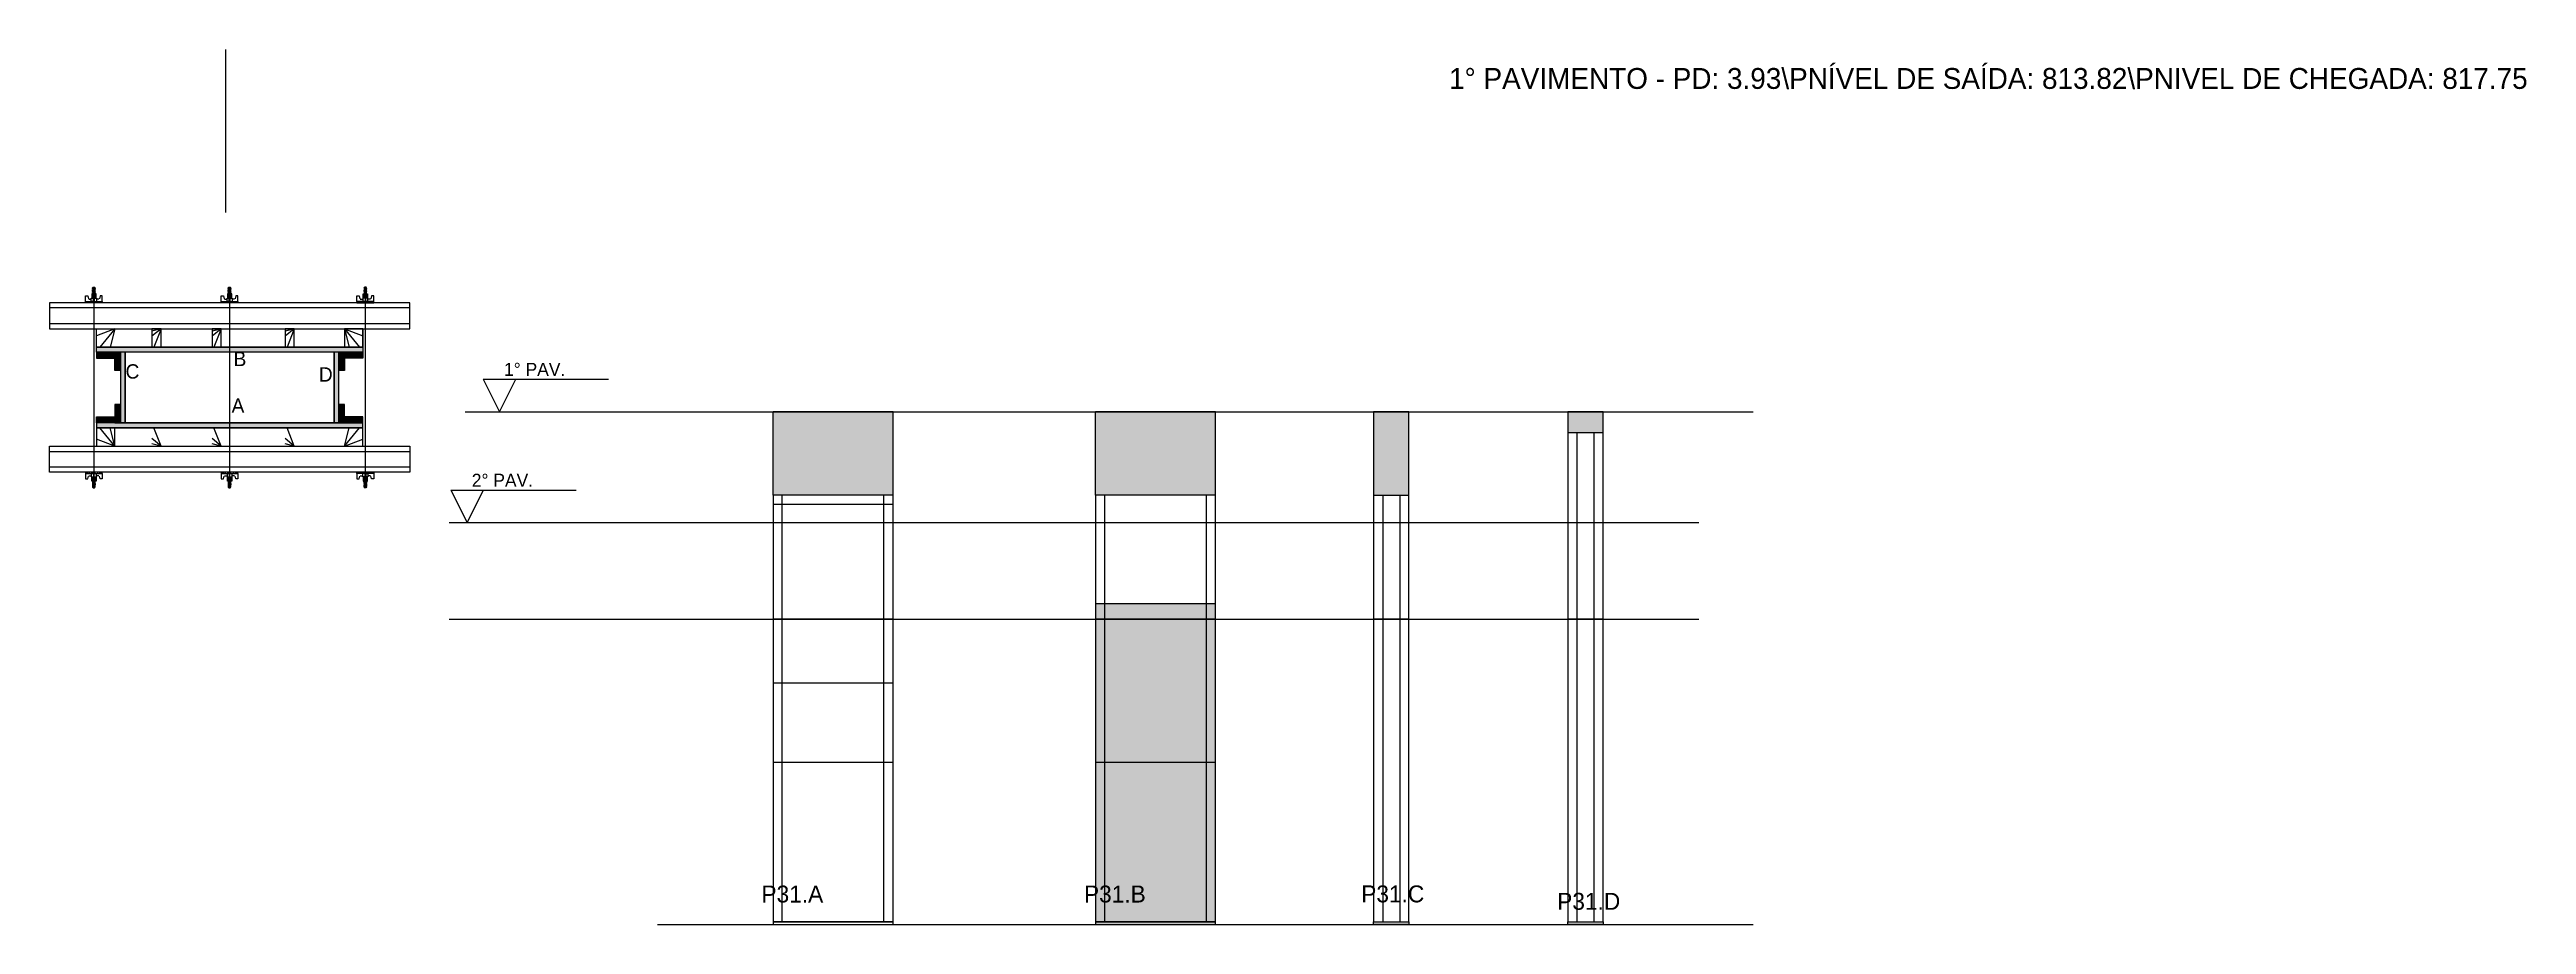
# Model space of a CAD drawing. Header units: metres. Extents: x 4678 to 6577, y 5214 to 5885.
import ezdxf

# ---------------------------------------------------------------- set-up
doc = ezdxf.new("R2010")
doc.units = ezdxf.units.M
for name, color, linetype in [('CHAPA', 7, 'Continuous'), ('COTA', 7, 'Continuous'), ('Hachura', 7, 'Continuous'), ('Madeira', 7, 'Continuous'), ('NIVEL 1° PAV.', 7, 'Continuous'), ('NIVEL 2° PAV.', 7, 'Continuous'), ('NOMENCLATURA', 7, 'Continuous'), ('Nível', 7, 'Continuous'), ('Painéis', 7, 'Continuous'), ('Perfil Metálico', 7, 'Continuous'), ('SARR_2.2x7', 7, 'Continuous'), ('SARRAFO', 7, 'Continuous'), ('Texto Seção', 7, 'Continuous'), ('TEXTO_GERAL', 7, 'Continuous')]:
    doc.layers.add(name, color=color, linetype=linetype)

msp = doc.modelspace()

# ---------------------------------------------------------------- hatches: boundary and pattern name
at = {"layer": 'COTA'}
h = msp.add_hatch(color=7, dxfattribs=at)
h.dxf.hatch_style = 1
h.paths.add_polyline_path([(5232.7, 5543.4), (5324.7, 5543.4), (5324.7, 5543.4), (5324.7, 5607.4), (5324.7, 5607.4), (5232.7, 5607.4), (5232.7, 5607.4), (5232.7, 5543.4)])
h = msp.add_hatch(color=7, dxfattribs=at)
h.dxf.hatch_style = 1
h.paths.add_polyline_path([(5479.9, 5543.4), (5571.9, 5543.4), (5571.9, 5543.4), (5571.9, 5607.4), (5571.9, 5607.4), (5479.9, 5607.4), (5479.9, 5607.4), (5479.9, 5543.4), (5479.9, 5543.4)])
h = msp.add_hatch(color=7, dxfattribs=at)
h.dxf.hatch_style = 1
h.paths.add_polyline_path([(5693, 5543.4), (5720, 5543.4), (5720, 5543.4), (5720, 5607.4), (5720, 5607.4), (5693, 5607.4), (5693, 5607.4), (5693, 5543.4)])
h = msp.add_hatch(color=7, dxfattribs=at)
h.dxf.hatch_style = 1
h.paths.add_polyline_path([(5841.8, 5591.4), (5868.8, 5591.4), (5868.8, 5591.4), (5868.8, 5607.4), (5868.8, 5607.4), (5841.8, 5607.4), (5841.8, 5607.4), (5841.8, 5591.4)])
at = {"layer": 'Hachura'}
h = msp.add_hatch(color=7, dxfattribs=at)
h.dxf.hatch_style = 1
h.paths.add_polyline_path([(4714.2, 5653), (4714.2, 5657), (4714.2, 5657), (4918.2, 5657), (4918.2, 5657), (4918.2, 5653), (4918.2, 5653), (4714.2, 5653)])
h = msp.add_hatch(color=7, dxfattribs=at)
h.dxf.hatch_style = 1
h.paths.add_polyline_path([(4714.2, 5653), (4714.2, 5657), (4714.2, 5657), (4918.2, 5657), (4918.2, 5657), (4918.2, 5653), (4918.2, 5653), (4714.2, 5653)])
h = msp.add_hatch(color=7, dxfattribs=at)
h.dxf.hatch_style = 1
h.paths.add_polyline_path([(4728.2, 5653), (4728.2, 5648.6), (4728.2, 5648.6), (4714.2, 5648.6), (4714.2, 5648.6), (4714.2, 5653), (4714.2, 5653), (4728.2, 5653)])
h = msp.add_hatch(color=7, dxfattribs=at)
h.dxf.hatch_style = 1
h.paths.add_polyline_path([(4732.6, 5653), (4728.2, 5653), (4728.2, 5653), (4728.2, 5639), (4728.2, 5639), (4732.6, 5639), (4732.6, 5639), (4732.6, 5653)])
h = msp.add_hatch(color=7, dxfattribs=at)
h.dxf.hatch_style = 1
h.paths.add_polyline_path([(4736.2, 5653), (4732.6, 5653), (4732.6, 5653), (4732.6, 5599), (4732.6, 5599), (4736.2, 5599), (4736.2, 5599), (4736.2, 5653)])
h = msp.add_hatch(color=7, dxfattribs=at)
h.dxf.hatch_style = 1
h.paths.add_polyline_path([(4736.2, 5653), (4732.6, 5653), (4732.6, 5653), (4732.6, 5599), (4732.6, 5599), (4736.2, 5599), (4736.2, 5599), (4736.2, 5653)])
h = msp.add_hatch(color=7, dxfattribs=at)
h.dxf.hatch_style = 1
h.paths.add_polyline_path([(4899.8, 5653), (4896.2, 5653), (4896.2, 5653), (4896.2, 5599), (4896.2, 5599), (4899.8, 5599), (4899.8, 5599), (4899.8, 5653)])
h = msp.add_hatch(color=7, dxfattribs=at)
h.dxf.hatch_style = 1
h.paths.add_polyline_path([(4899.8, 5653), (4896.2, 5653), (4896.2, 5653), (4896.2, 5599), (4896.2, 5599), (4899.8, 5599), (4899.8, 5599), (4899.8, 5653)])
h = msp.add_hatch(color=7, dxfattribs=at)
h.dxf.hatch_style = 1
h.paths.add_polyline_path([(4904.2, 5653), (4899.8, 5653), (4899.8, 5653), (4899.8, 5639), (4899.8, 5639), (4904.2, 5639), (4904.2, 5639), (4904.2, 5653)])
h = msp.add_hatch(color=7, dxfattribs=at)
h.dxf.hatch_style = 1
h.paths.add_polyline_path([(4904.2, 5653), (4904.2, 5648.6), (4904.2, 5648.6), (4918.2, 5648.6), (4918.2, 5648.6), (4918.2, 5653), (4918.2, 5653), (4904.2, 5653)])
h = msp.add_hatch(color=7, dxfattribs=at)
h.dxf.hatch_style = 1
h.paths.add_polyline_path([(4728.2, 5599), (4728.2, 5603.4), (4728.2, 5603.4), (4714.2, 5603.4), (4714.2, 5603.4), (4714.2, 5599), (4714.2, 5599), (4728.2, 5599)])
h = msp.add_hatch(color=7, dxfattribs=at)
h.dxf.hatch_style = 1
h.paths.add_polyline_path([(4732.6, 5599), (4728.2, 5599), (4728.2, 5599), (4728.2, 5613), (4728.2, 5613), (4732.6, 5613), (4732.6, 5613), (4732.6, 5599)])
h = msp.add_hatch(color=7, dxfattribs=at)
h.dxf.hatch_style = 1
h.paths.add_polyline_path([(4904.2, 5599), (4899.8, 5599), (4899.8, 5599), (4899.8, 5613), (4899.8, 5613), (4904.2, 5613), (4904.2, 5613), (4904.2, 5599)])
h = msp.add_hatch(color=7, dxfattribs=at)
h.dxf.hatch_style = 1
h.paths.add_polyline_path([(4904.2, 5599), (4904.2, 5603.4), (4904.2, 5603.4), (4918.2, 5603.4), (4918.2, 5603.4), (4918.2, 5599), (4918.2, 5599), (4904.2, 5599)])
h = msp.add_hatch(color=7, dxfattribs=at)
h.dxf.hatch_style = 1
h.paths.add_polyline_path([(4714.2, 5599), (4714.2, 5595), (4714.2, 5595), (4918.2, 5595), (4918.2, 5595), (4918.2, 5599), (4918.2, 5599), (4714.2, 5599)])
h = msp.add_hatch(color=7, dxfattribs=at)
h.dxf.hatch_style = 1
h.paths.add_polyline_path([(4714.2, 5599), (4714.2, 5595), (4714.2, 5595), (4918.2, 5595), (4918.2, 5595), (4918.2, 5599), (4918.2, 5599), (4714.2, 5599)])
h = msp.add_hatch(color=7, dxfattribs=at)
h.dxf.hatch_style = 1
h.paths.add_polyline_path([(5571.9, 5214.4), (5571.9, 5460.4), (5571.9, 5460.4), (5479.9, 5460.4), (5479.9, 5460.4), (5479.9, 5214.4), (5479.9, 5214.4), (5571.9, 5214.4), (5571.9, 5214.4)])

# ---------------------------------------------------------------- linework, layer by layer
at = {"layer": 'CHAPA', "color": 7, "lineweight": 25}
for points in [[(4714.2, 5653), (4714.2, 5657), (4918.2, 5657), (4918.2, 5653)], [(4714.2, 5653), (4714.2, 5657), (4918.2, 5657), (4918.2, 5653)], [(4736.2, 5653), (4732.6, 5653), (4732.6, 5599), (4736.2, 5599)], [(4736.2, 5653), (4732.6, 5653), (4732.6, 5599), (4736.2, 5599)], [(4899.8, 5653), (4896.2, 5653), (4896.2, 5599), (4899.8, 5599)], [(4899.8, 5653), (4896.2, 5653), (4896.2, 5599), (4899.8, 5599)], [(4714.2, 5599), (4714.2, 5595), (4918.2, 5595), (4918.2, 5599)], [(4714.2, 5599), (4714.2, 5595), (4918.2, 5595), (4918.2, 5599)]]:
    msp.add_lwpolyline(points, close=True, dxfattribs=at)
at = {"layer": 'COTA', "color": 7, "lineweight": 25}
for p, q in [((5324.7, 5607.4), (5232.7, 5607.4)), ((5232.7, 5543.4), (5232.7, 5607.4)), ((5324.7, 5543.4), (5324.7, 5607.4)), ((5571.9, 5607.4), (5479.9, 5607.4)), ((5479.9, 5543.4), (5479.9, 5607.4)), ((5571.9, 5543.4), (5571.9, 5607.4))]:
    msp.add_line(p, q, dxfattribs=at)
for points in [[(5720, 5543.4), (5720, 5607.4), (5693, 5607.4), (5693, 5543.4)], [(5868.8, 5591.4), (5868.8, 5607.4), (5841.8, 5607.4), (5841.8, 5591.4)]]:
    msp.add_lwpolyline(points, dxfattribs=at)
at = {"layer": 'Defpoints', "color": 7, "lineweight": 25}
msp.add_line((4813.2, 5760.1), (4813.2, 5885.1), dxfattribs=at)
at = {"layer": 'Hachura', "color": 7, "lineweight": 25}
for p, q in [((4705.7, 5691), (4705.7, 5696.2)), ((4705.7, 5696.2), (4707.4, 5696.2)), ((4707.4, 5696.2), (4708, 5694)), ((4713.8, 5697.7), (4710.5, 5697.7)), ((4713.8, 5697.7), (4710.5, 5697.7)), ((4710.5, 5697.7), (4710.5, 5694.5)), ((4713.2, 5700.8), (4711, 5701.8)), ((4713.2, 5699.6), (4711, 5700.7)), ((4713.2, 5698.5), (4711, 5699.5)), ((4712.3, 5697.7), (4711, 5698.4)), ((4711.1, 5702.5), (4711.5, 5702.8)), ((4711.1, 5702.2), (4711.1, 5702.5)), ((4711.1, 5702.5), (4711.1, 5702.5)), ((4713.1, 5702.5), (4711.1, 5702.5)), ((4711.1, 5702.2), (4713.1, 5701.2)), ((4711.1, 5702.2), (4713.1, 5701.2)), ((4711.1, 5702.1), (4713.2, 5701)), ((4711.1, 5701), (4711.1, 5701.7)), ((4713.1, 5700.7), (4711.1, 5701.7)), ((4711.1, 5701), (4713.1, 5700.1)), ((4711.1, 5700.9), (4713.2, 5699.8)), ((4711.1, 5699.9), (4711.1, 5700.5)), ((4713.1, 5699.5), (4711.1, 5700.5)), ((4711.1, 5700.3), (4711.1, 5700.5)), ((4711.1, 5699.9), (4713.1, 5698.9)), ((4711.1, 5699.8), (4713.2, 5698.7)), ((4711.1, 5698.7), (4711.1, 5699.3)), ((4713.1, 5698.4), (4711.1, 5699.3)), ((4711.1, 5698.7), (4713.1, 5697.7)), ((4712, 5697.7), (4711.1, 5698.2)), ((4711.1, 5697.7), (4711.1, 5698.2)), ((4711.5, 5702.8), (4712.7, 5702.8)), ((4711.5, 5697.7), (4711.5, 5694.5)), ((4713.1, 5701.9), (4711.8, 5702.5)), ((4713.2, 5701.9), (4712, 5702.5)), ((4712.2, 5701.8), (4712.2, 5554)), ((4712.6, 5702.5), (4713.2, 5702.2)), ((4713.1, 5702.5), (4712.7, 5702.8)), ((4712.8, 5702.5), (4713.1, 5702.4)), ((4713.1, 5702.4), (4713.1, 5702.5)), ((4713.1, 5701.9), (4713.1, 5701.2)), ((4713.1, 5700.1), (4713.1, 5700.7)), ((4713.1, 5699.3), (4713.1, 5699.5)), ((4713.1, 5699.3), (4713.1, 5698.9)), ((4713.1, 5698.4), (4713.1, 5697.7)), ((4713.1, 5697.7), (4713.1, 5694.5)), ((4713.8, 5694.5), (4713.8, 5697.7)), ((4716.9, 5696.2), (4716.4, 5694)), ((4718.6, 5696.2), (4716.9, 5696.2)), ((4718.6, 5691.9), (4718.6, 5696.2)), ((4809.7, 5691), (4809.7, 5696.2)), ((4809.7, 5696.2), (4811.4, 5696.2)), ((4811.4, 5696.2), (4812, 5694)), ((4817.8, 5697.7), (4814.5, 5697.7)), ((4817.8, 5697.7), (4814.5, 5697.7)), ((4814.5, 5697.7), (4814.5, 5694.5)), ((4817.2, 5700.8), (4815, 5701.8)), ((4817.2, 5699.6), (4815, 5700.7)), ((4817.2, 5698.5), (4815, 5699.5)), ((4816.3, 5697.7), (4815, 5698.4)), ((4815.1, 5702.5), (4815.5, 5702.8)), ((4815.1, 5702.2), (4815.1, 5702.5)), ((4815.1, 5702.5), (4815.1, 5702.5)), ((4817.1, 5702.5), (4815.1, 5702.5)), ((4815.1, 5702.2), (4817.1, 5701.2)), ((4815.1, 5702.2), (4817.1, 5701.2)), ((4815.1, 5702.1), (4817.2, 5701)), ((4815.1, 5701), (4815.1, 5701.7)), ((4817.1, 5700.7), (4815.1, 5701.7)), ((4815.1, 5701), (4817.1, 5700.1)), ((4815.1, 5700.9), (4817.2, 5699.8)), ((4815.1, 5699.9), (4815.1, 5700.5)), ((4817.1, 5699.5), (4815.1, 5700.5)), ((4815.1, 5700.3), (4815.1, 5700.5)), ((4815.1, 5699.9), (4817.1, 5698.9)), ((4815.1, 5699.8), (4817.2, 5698.7)), ((4815.1, 5698.7), (4815.1, 5699.3)), ((4817.1, 5698.4), (4815.1, 5699.3)), ((4815.1, 5698.7), (4817.1, 5697.7)), ((4816, 5697.7), (4815.1, 5698.2)), ((4815.1, 5697.7), (4815.1, 5698.2)), ((4815.5, 5702.8), (4816.7, 5702.8)), ((4815.5, 5697.7), (4815.5, 5694.5)), ((4817.1, 5701.9), (4815.8, 5702.5)), ((4817.2, 5701.9), (4816, 5702.5)), ((4816.2, 5701.8), (4816.2, 5554)), ((4816.6, 5702.5), (4817.2, 5702.2)), ((4817.1, 5702.5), (4816.7, 5702.8)), ((4816.8, 5702.5), (4817.1, 5702.4)), ((4817.1, 5702.4), (4817.1, 5702.5)), ((4817.1, 5701.9), (4817.1, 5701.2)), ((4817.1, 5700.1), (4817.1, 5700.7)), ((4817.1, 5699.3), (4817.1, 5699.5)), ((4817.1, 5699.3), (4817.1, 5698.9)), ((4817.1, 5698.4), (4817.1, 5697.7)), ((4817.1, 5697.7), (4817.1, 5694.5)), ((4817.8, 5694.5), (4817.8, 5697.7)), ((4820.9, 5696.2), (4820.4, 5694)), ((4822.6, 5696.2), (4820.9, 5696.2)), ((4822.6, 5691.9), (4822.6, 5696.2)), ((4913.7, 5691.9), (4913.7, 5696.2)), ((4913.7, 5696.2), (4915.4, 5696.2)), ((4915.4, 5696.2), (4916, 5694)), ((4918.5, 5697.7), (4921.9, 5697.7)), ((4918.5, 5697.7), (4921.9, 5697.7)), ((4918.5, 5694.5), (4918.5, 5697.7)), ((4919.8, 5702.5), (4919.1, 5702.2)), ((4921.3, 5702.1), (4919.1, 5701)), ((4921.3, 5700.9), (4919.1, 5699.8)), ((4921.3, 5699.8), (4919.1, 5698.7)), ((4919.2, 5701.9), (4920.3, 5702.5)), ((4919.2, 5700.8), (4921.3, 5701.8)), ((4919.2, 5699.6), (4921.3, 5700.7)), ((4919.2, 5698.5), (4921.3, 5699.5)), ((4919.3, 5702.5), (4919.6, 5702.8)), ((4919.5, 5702.5), (4919.3, 5702.4)), ((4919.3, 5702.4), (4919.3, 5702.5)), ((4919.3, 5701.9), (4920.6, 5702.5)), ((4919.3, 5702.5), (4921.2, 5702.5)), ((4921.2, 5702.2), (4919.3, 5701.2)), ((4921.2, 5702.2), (4919.3, 5701.2)), ((4919.3, 5701.9), (4919.3, 5701.2)), ((4919.3, 5700.7), (4921.2, 5701.7)), ((4921.2, 5701), (4919.3, 5700.1)), ((4919.3, 5700.1), (4919.3, 5700.7)), ((4919.3, 5699.5), (4921.2, 5700.5)), ((4921.2, 5699.9), (4919.3, 5698.9)), ((4919.3, 5699.3), (4919.3, 5699.5)), ((4919.3, 5699.3), (4919.3, 5698.9)), ((4919.3, 5698.4), (4921.2, 5699.3)), ((4921.2, 5698.7), (4919.3, 5697.7)), ((4919.3, 5698.4), (4919.3, 5697.7)), ((4919.3, 5697.7), (4919.3, 5694.5)), ((4920.9, 5702.8), (4919.6, 5702.8)), ((4920, 5697.7), (4921.3, 5698.4)), ((4920.2, 5701.8), (4920.2, 5554)), ((4920.3, 5697.7), (4921.2, 5698.2)), ((4920.8, 5697.7), (4920.8, 5694.5)), ((4921.2, 5702.5), (4920.9, 5702.8)), ((4921.2, 5702.2), (4921.2, 5702.5)), ((4921.2, 5702.5), (4921.2, 5702.5)), ((4921.2, 5701), (4921.2, 5701.7)), ((4921.2, 5699.9), (4921.2, 5700.5)), ((4921.2, 5700.3), (4921.2, 5700.5)), ((4921.2, 5698.7), (4921.2, 5699.3)), ((4921.2, 5697.7), (4921.2, 5698.2)), ((4921.9, 5697.7), (4921.9, 5694.5)), ((4924.9, 5696.2), (4924.4, 5694)), ((4926.6, 5696.2), (4924.9, 5696.2)), ((4926.6, 5691), (4926.6, 5696.2)), ((4705.7, 5691.9), (4718.6, 5691.9)), ((4705.7, 5691.9), (4710.9, 5691.9)), ((4718.6, 5691), (4705.7, 5691)), ((4705.9, 5691.9), (4705.9, 5691)), ((4706.1, 5691.9), (4706.1, 5691)), ((4706.4, 5691.9), (4706.4, 5691)), ((4706.9, 5691.9), (4706.9, 5691)), ((4707.7, 5691.9), (4707.7, 5691)), ((4708.3, 5693.7), (4710.2, 5693.7)), ((4709.1, 5691.9), (4709.1, 5691)), ((4717.7, 5691), (4709.9, 5691)), ((4710.2, 5694.5), (4714.1, 5694.5)), ((4710.2, 5691.9), (4710.2, 5694.5)), ((4712.2, 5691.9), (4710.2, 5691.9)), ((4710.9, 5691.9), (4711.5, 5691.9)), ((4711.2, 5691.6), (4711.2, 5691.8)), ((4711.2, 5691.2), (4711.2, 5691.6)), ((4711.9, 5691.9), (4711.9, 5693.9)), ((4712.2, 5691.9), (4712.2, 5691)), ((4712.4, 5693.9), (4712.4, 5691.9)), ((4713.1, 5691.8), (4713.1, 5691.4)), ((4714.1, 5694.5), (4713.8, 5694.5)), ((4714.1, 5694.5), (4713.8, 5694.5)), ((4714.1, 5694.5), (4714.1, 5691.9)), ((4716, 5693.7), (4714.1, 5693.7)), ((4715.2, 5691.9), (4715.2, 5691)), ((4716.6, 5691.9), (4716.6, 5691)), ((4717.5, 5691.9), (4717.5, 5691)), ((4717.9, 5691.9), (4717.9, 5691)), ((4718.3, 5691.9), (4718.3, 5691)), ((4718.5, 5691.9), (4718.5, 5691)), ((4718.6, 5691.9), (4718.6, 5691)), ((4809.7, 5691.9), (4822.6, 5691.9)), ((4809.7, 5691.9), (4814.9, 5691.9)), ((4822.6, 5691), (4809.7, 5691)), ((4809.9, 5691.9), (4809.9, 5691)), ((4810.1, 5691.9), (4810.1, 5691)), ((4810.4, 5691.9), (4810.4, 5691)), ((4810.9, 5691.9), (4810.9, 5691)), ((4811.7, 5691.9), (4811.7, 5691)), ((4812.3, 5693.7), (4814.2, 5693.7)), ((4813.1, 5691.9), (4813.1, 5691)), ((4821.7, 5691), (4813.9, 5691)), ((4814.2, 5694.5), (4818.1, 5694.5)), ((4814.2, 5691.9), (4814.2, 5694.5)), ((4816.2, 5691.9), (4814.2, 5691.9)), ((4814.9, 5691.9), (4815.5, 5691.9)), ((4815.2, 5691.6), (4815.2, 5691.8)), ((4815.2, 5691.2), (4815.2, 5691.6)), ((4815.9, 5691.9), (4815.9, 5693.9)), ((4816.2, 5691.9), (4816.2, 5691)), ((4816.4, 5693.9), (4816.4, 5691.9)), ((4817.1, 5691.8), (4817.1, 5691.4)), ((4818.1, 5694.5), (4817.8, 5694.5)), ((4818.1, 5694.5), (4817.8, 5694.5)), ((4818.1, 5694.5), (4818.1, 5691.9)), ((4820, 5693.7), (4818.1, 5693.7)), ((4819.2, 5691.9), (4819.2, 5691)), ((4820.6, 5691.9), (4820.6, 5691)), ((4821.5, 5691.9), (4821.5, 5691)), ((4821.9, 5691.9), (4821.9, 5691)), ((4822.3, 5691.9), (4822.3, 5691)), ((4822.5, 5691.9), (4822.5, 5691)), ((4822.6, 5691.9), (4822.6, 5691)), ((4926.6, 5691.9), (4913.7, 5691.9)), ((4913.7, 5691.9), (4913.7, 5691)), ((4913.7, 5691), (4926.6, 5691)), ((4913.9, 5691.9), (4913.9, 5691)), ((4914.1, 5691.9), (4914.1, 5691)), ((4914.4, 5691.9), (4914.4, 5691)), ((4914.7, 5691), (4922.5, 5691)), ((4914.9, 5691.9), (4914.9, 5691)), ((4915.7, 5691.9), (4915.7, 5691)), ((4916.3, 5693.7), (4918.2, 5693.7)), ((4917.1, 5691.9), (4917.1, 5691)), ((4922.1, 5694.5), (4918.2, 5694.5)), ((4918.2, 5694.5), (4918.2, 5691.9)), ((4918.2, 5694.5), (4918.5, 5694.5)), ((4918.2, 5694.5), (4918.5, 5694.5)), ((4919.2, 5691.8), (4919.2, 5691.4)), ((4920, 5693.9), (4920, 5691.9)), ((4920.2, 5691.9), (4922.1, 5691.9)), ((4920.2, 5691.9), (4920.2, 5691)), ((4920.5, 5691.9), (4920.5, 5693.9)), ((4921.5, 5691.9), (4920.8, 5691.9)), ((4921.1, 5691.6), (4921.1, 5691.8)), ((4921.1, 5691.2), (4921.1, 5691.6)), ((4926.6, 5691.9), (4921.5, 5691.9)), ((4922.1, 5691.9), (4922.1, 5694.5)), ((4924.1, 5693.7), (4922.1, 5693.7)), ((4923.2, 5691.9), (4923.2, 5691)), ((4924.6, 5691.9), (4924.6, 5691)), ((4925.5, 5691.9), (4925.5, 5691)), ((4925.9, 5691.9), (4925.9, 5691)), ((4926.3, 5691.9), (4926.3, 5691)), ((4926.5, 5691.9), (4926.5, 5691)), ((4718.6, 5561), (4705.7, 5561)), ((4705.7, 5561), (4705.7, 5555.9)), ((4705.7, 5560.1), (4718.6, 5560.1)), ((4705.7, 5560.1), (4710.9, 5560.1)), ((4705.7, 5555.9), (4707.4, 5555.9)), ((4705.9, 5560.1), (4705.9, 5561)), ((4706.1, 5560.1), (4706.1, 5561)), ((4706.4, 5560.1), (4706.4, 5561)), ((4706.9, 5560.1), (4706.9, 5561)), ((4707.4, 5555.9), (4708, 5558.1)), ((4707.7, 5560.1), (4707.7, 5561)), ((4708.3, 5558.3), (4710.2, 5558.3)), ((4709.1, 5560.1), (4709.1, 5561)), ((4717.7, 5561), (4709.9, 5561)), ((4712.2, 5560.1), (4710.2, 5560.1)), ((4710.2, 5560.1), (4710.2, 5557.5)), ((4710.2, 5557.5), (4714.1, 5557.5)), ((4710.5, 5554.3), (4710.5, 5557.5)), ((4713.8, 5554.4), (4710.5, 5554.4)), ((4713.8, 5554.3), (4710.5, 5554.3)), ((4710.9, 5560.1), (4711.5, 5560.1)), ((4712.3, 5554.3), (4711, 5553.7)), ((4713.2, 5553.6), (4711, 5552.5)), ((4713.2, 5552.4), (4711, 5551.4)), ((4713.2, 5551.3), (4711, 5550.2)), ((4711.1, 5553.3), (4713.1, 5554.3)), ((4712, 5554.3), (4711.1, 5553.9)), ((4711.1, 5554.3), (4711.1, 5553.9)), ((4713.1, 5553.7), (4711.1, 5552.7)), ((4711.1, 5552.3), (4713.2, 5553.4)), ((4711.1, 5553.3), (4711.1, 5552.7)), ((4711.1, 5552.2), (4713.1, 5553.2)), ((4713.1, 5552.5), (4711.1, 5551.5)), ((4711.1, 5552.2), (4711.1, 5551.5)), ((4711.1, 5551.1), (4713.2, 5552.2)), ((4711.1, 5551), (4713.1, 5552)), ((4711.1, 5551.8), (4711.1, 5551.5)), ((4713.1, 5551.3), (4711.1, 5550.4)), ((4711.1, 5551), (4711.1, 5550.4)), ((4711.1, 5550), (4713.2, 5551)), ((4711.1, 5549.9), (4713.1, 5550.8)), ((4711.1, 5549.9), (4713.1, 5550.8)), ((4711.1, 5549.9), (4711.1, 5549.5)), ((4711.1, 5549.5), (4711.1, 5549.5)), ((4711.1, 5549.5), (4711.5, 5549.2)), ((4713.1, 5549.5), (4711.1, 5549.5)), ((4711.2, 5560.9), (4711.2, 5560.4)), ((4711.2, 5560.4), (4711.2, 5560.2)), ((4711.5, 5554.3), (4711.5, 5557.5)), ((4711.5, 5549.2), (4712.7, 5549.2)), ((4713.1, 5550.2), (4711.8, 5549.5)), ((4711.9, 5560.1), (4711.9, 5558.1)), ((4713.2, 5550.1), (4712, 5549.5)), ((4712.2, 5560.1), (4712.2, 5561)), ((4712.4, 5558.1), (4712.4, 5560.1)), ((4712.6, 5549.5), (4713.2, 5549.9)), ((4713.1, 5549.5), (4712.7, 5549.2)), ((4712.8, 5549.5), (4713.1, 5549.7)), ((4713.1, 5560.2), (4713.1, 5560.7)), ((4713.1, 5554.3), (4713.1, 5557.5)), ((4713.1, 5553.7), (4713.1, 5554.3)), ((4713.1, 5552.7), (4713.1, 5553.2)), ((4713.1, 5552.7), (4713.1, 5552.5)), ((4713.1, 5552), (4713.1, 5551.3)), ((4713.1, 5550.2), (4713.1, 5550.8)), ((4713.1, 5549.7), (4713.1, 5549.5)), ((4713.8, 5557.5), (4713.8, 5554.3)), ((4714.1, 5557.5), (4713.8, 5557.5)), ((4714.1, 5557.5), (4713.8, 5557.5)), ((4714.1, 5557.5), (4714.1, 5560.1)), ((4716, 5558.3), (4714.1, 5558.3)), ((4715.2, 5560.1), (4715.2, 5561)), ((4716.9, 5555.9), (4716.4, 5558.1)), ((4716.6, 5560.1), (4716.6, 5561)), ((4718.6, 5555.9), (4716.9, 5555.9)), ((4717.5, 5560.1), (4717.5, 5561)), ((4717.9, 5560.1), (4717.9, 5561)), ((4718.3, 5560.1), (4718.3, 5561)), ((4718.5, 5560.1), (4718.5, 5561)), ((4718.6, 5560.1), (4718.6, 5561)), ((4718.6, 5560.1), (4718.6, 5555.9)), ((4822.6, 5561), (4809.7, 5561)), ((4809.7, 5561), (4809.7, 5555.9)), ((4809.7, 5560.1), (4822.6, 5560.1)), ((4809.7, 5560.1), (4814.9, 5560.1)), ((4809.7, 5555.9), (4811.4, 5555.9)), ((4809.9, 5560.1), (4809.9, 5561)), ((4810.1, 5560.1), (4810.1, 5561)), ((4810.4, 5560.1), (4810.4, 5561)), ((4810.9, 5560.1), (4810.9, 5561)), ((4811.4, 5555.9), (4812, 5558.1)), ((4811.7, 5560.1), (4811.7, 5561)), ((4812.3, 5558.3), (4814.2, 5558.3)), ((4813.1, 5560.1), (4813.1, 5561)), ((4821.7, 5561), (4813.9, 5561)), ((4816.2, 5560.1), (4814.2, 5560.1)), ((4814.2, 5560.1), (4814.2, 5557.5)), ((4814.2, 5557.5), (4818.1, 5557.5)), ((4814.5, 5554.3), (4814.5, 5557.5)), ((4817.8, 5554.4), (4814.5, 5554.4)), ((4817.8, 5554.3), (4814.5, 5554.3)), ((4814.9, 5560.1), (4815.5, 5560.1)), ((4816.3, 5554.3), (4815, 5553.7)), ((4817.2, 5553.6), (4815, 5552.5)), ((4817.2, 5552.4), (4815, 5551.4)), ((4817.2, 5551.3), (4815, 5550.2)), ((4815.1, 5553.3), (4817.1, 5554.3)), ((4816, 5554.3), (4815.1, 5553.9)), ((4815.1, 5554.3), (4815.1, 5553.9)), ((4817.1, 5553.7), (4815.1, 5552.7)), ((4815.1, 5552.3), (4817.2, 5553.4)), ((4815.1, 5553.3), (4815.1, 5552.7)), ((4815.1, 5552.2), (4817.1, 5553.2)), ((4817.1, 5552.5), (4815.1, 5551.5)), ((4815.1, 5552.2), (4815.1, 5551.5)), ((4815.1, 5551.1), (4817.2, 5552.2)), ((4815.1, 5551), (4817.1, 5552)), ((4815.1, 5551.8), (4815.1, 5551.5)), ((4817.1, 5551.3), (4815.1, 5550.4)), ((4815.1, 5551), (4815.1, 5550.4)), ((4815.1, 5550), (4817.2, 5551)), ((4815.1, 5549.9), (4817.1, 5550.8)), ((4815.1, 5549.9), (4817.1, 5550.8)), ((4815.1, 5549.9), (4815.1, 5549.5)), ((4815.1, 5549.5), (4815.1, 5549.5)), ((4815.1, 5549.5), (4815.5, 5549.2)), ((4817.1, 5549.5), (4815.1, 5549.5)), ((4815.2, 5560.9), (4815.2, 5560.4)), ((4815.2, 5560.4), (4815.2, 5560.2)), ((4815.5, 5554.3), (4815.5, 5557.5)), ((4815.5, 5549.2), (4816.7, 5549.2)), ((4817.1, 5550.2), (4815.8, 5549.5)), ((4815.9, 5560.1), (4815.9, 5558.1)), ((4817.2, 5550.1), (4816, 5549.5)), ((4816.2, 5560.1), (4816.2, 5561)), ((4816.4, 5558.1), (4816.4, 5560.1)), ((4816.6, 5549.5), (4817.2, 5549.9)), ((4817.1, 5549.5), (4816.7, 5549.2)), ((4816.8, 5549.5), (4817.1, 5549.7)), ((4817.1, 5560.2), (4817.1, 5560.7)), ((4817.1, 5554.3), (4817.1, 5557.5)), ((4817.1, 5553.7), (4817.1, 5554.3)), ((4817.1, 5552.7), (4817.1, 5553.2)), ((4817.1, 5552.7), (4817.1, 5552.5)), ((4817.1, 5552), (4817.1, 5551.3)), ((4817.1, 5550.2), (4817.1, 5550.8)), ((4817.1, 5549.7), (4817.1, 5549.5)), ((4817.8, 5557.5), (4817.8, 5554.3)), ((4818.1, 5557.5), (4817.8, 5557.5)), ((4818.1, 5557.5), (4817.8, 5557.5)), ((4818.1, 5557.5), (4818.1, 5560.1)), ((4820, 5558.3), (4818.1, 5558.3)), ((4819.2, 5560.1), (4819.2, 5561)), ((4820.9, 5555.9), (4820.4, 5558.1)), ((4820.6, 5560.1), (4820.6, 5561)), ((4822.6, 5555.9), (4820.9, 5555.9)), ((4821.5, 5560.1), (4821.5, 5561)), ((4821.9, 5560.1), (4821.9, 5561)), ((4822.3, 5560.1), (4822.3, 5561)), ((4822.5, 5560.1), (4822.5, 5561)), ((4822.6, 5560.1), (4822.6, 5561)), ((4822.6, 5560.1), (4822.6, 5555.9)), ((4913.7, 5561), (4926.6, 5561)), ((4913.7, 5560.1), (4913.7, 5561)), ((4926.6, 5560.1), (4913.7, 5560.1)), ((4913.7, 5560.1), (4913.7, 5555.9)), ((4913.7, 5555.9), (4915.4, 5555.9)), ((4913.9, 5560.1), (4913.9, 5561)), ((4914.1, 5560.1), (4914.1, 5561)), ((4914.4, 5560.1), (4914.4, 5561)), ((4914.7, 5561), (4922.5, 5561)), ((4914.9, 5560.1), (4914.9, 5561)), ((4915.4, 5555.9), (4916, 5558.1)), ((4915.7, 5560.1), (4915.7, 5561)), ((4916.3, 5558.3), (4918.2, 5558.3)), ((4917.1, 5560.1), (4917.1, 5561)), ((4918.2, 5557.5), (4918.2, 5560.1)), ((4922.1, 5557.5), (4918.2, 5557.5)), ((4918.2, 5557.5), (4918.5, 5557.5)), ((4918.2, 5557.5), (4918.5, 5557.5)), ((4918.5, 5557.5), (4918.5, 5554.3)), ((4918.5, 5554.4), (4921.9, 5554.4)), ((4918.5, 5554.3), (4921.9, 5554.3)), ((4921.3, 5552.3), (4919.1, 5553.4)), ((4921.3, 5551.1), (4919.1, 5552.2)), ((4921.3, 5550), (4919.1, 5551)), ((4919.8, 5549.5), (4919.1, 5549.9)), ((4919.2, 5560.2), (4919.2, 5560.7)), ((4919.2, 5553.6), (4921.3, 5552.5)), ((4919.2, 5552.4), (4921.3, 5551.4)), ((4919.2, 5551.3), (4921.3, 5550.2)), ((4919.2, 5550.1), (4920.3, 5549.5)), ((4919.3, 5554.3), (4919.3, 5557.5)), ((4919.3, 5553.7), (4919.3, 5554.3)), ((4921.2, 5553.3), (4919.3, 5554.3)), ((4919.3, 5553.7), (4921.2, 5552.7)), ((4919.3, 5552.7), (4919.3, 5553.2)), ((4921.2, 5552.2), (4919.3, 5553.2)), ((4919.3, 5552.7), (4919.3, 5552.5)), ((4919.3, 5552.5), (4921.2, 5551.5)), ((4919.3, 5552), (4919.3, 5551.3)), ((4921.2, 5551), (4919.3, 5552)), ((4919.3, 5551.3), (4921.2, 5550.4)), ((4921.2, 5549.9), (4919.3, 5550.8)), ((4919.3, 5550.2), (4919.3, 5550.8)), ((4921.2, 5549.9), (4919.3, 5550.8)), ((4919.3, 5550.2), (4920.6, 5549.5)), ((4919.5, 5549.5), (4919.3, 5549.7)), ((4919.3, 5549.7), (4919.3, 5549.5)), ((4919.3, 5549.5), (4919.6, 5549.2)), ((4919.3, 5549.5), (4921.2, 5549.5)), ((4920.9, 5549.2), (4919.6, 5549.2)), ((4920, 5558.1), (4920, 5560.1)), ((4920, 5554.3), (4921.3, 5553.7)), ((4920.2, 5560.1), (4920.2, 5561)), ((4920.2, 5560.1), (4922.1, 5560.1)), ((4920.3, 5554.3), (4921.2, 5553.9)), ((4920.5, 5560.1), (4920.5, 5558.1)), ((4921.5, 5560.1), (4920.8, 5560.1)), ((4920.8, 5554.3), (4920.8, 5557.5)), ((4921.2, 5549.5), (4920.9, 5549.2)), ((4921.1, 5560.9), (4921.1, 5560.4)), ((4921.1, 5560.4), (4921.1, 5560.2)), ((4921.2, 5554.3), (4921.2, 5553.9)), ((4921.2, 5553.3), (4921.2, 5552.7)), ((4921.2, 5552.2), (4921.2, 5551.5)), ((4921.2, 5551.8), (4921.2, 5551.5)), ((4921.2, 5551), (4921.2, 5550.4)), ((4921.2, 5549.9), (4921.2, 5549.5)), ((4921.2, 5549.5), (4921.2, 5549.5)), ((4926.6, 5560.1), (4921.5, 5560.1)), ((4921.9, 5554.3), (4921.9, 5557.5)), ((4922.1, 5560.1), (4922.1, 5557.5)), ((4924.1, 5558.3), (4922.1, 5558.3)), ((4923.2, 5560.1), (4923.2, 5561)), ((4924.9, 5555.9), (4924.4, 5558.1)), ((4924.6, 5560.1), (4924.6, 5561)), ((4926.6, 5555.9), (4924.9, 5555.9)), ((4925.5, 5560.1), (4925.5, 5561)), ((4925.9, 5560.1), (4925.9, 5561)), ((4926.3, 5560.1), (4926.3, 5561)), ((4926.5, 5560.1), (4926.5, 5561)), ((4926.6, 5561), (4926.6, 5555.9))]:
    msp.add_line(p, q, dxfattribs=at)
at = {"layer": 'Madeira', "color": 7, "lineweight": 25}
for p, q in [((4728.2, 5671), (4714.2, 5665.6)), ((4728.2, 5671), (4716.7, 5657)), ((4728.2, 5671), (4724.7, 5657)), ((4763.7, 5671), (4756.7, 5665.3)), ((4763.7, 5671), (4756.7, 5669.3)), ((4763.7, 5671), (4758.2, 5657)), ((4809.7, 5671), (4802.7, 5665.3)), ((4809.7, 5671), (4802.7, 5669.3)), ((4809.7, 5671), (4804.2, 5657)), ((4865.7, 5671), (4858.7, 5665.3)), ((4865.7, 5671), (4858.7, 5669.3)), ((4865.7, 5671), (4860.2, 5657)), ((4904.2, 5671), (4915.7, 5657)), ((4904.2, 5671), (4907.7, 5657)), ((4904.2, 5671), (4918.2, 5665.6)), ((4728.2, 5581), (4714.2, 5586.4)), ((4728.2, 5581), (4716.7, 5595)), ((4728.2, 5581), (4724.7, 5595)), ((4763.7, 5581), (4756.7, 5586.8)), ((4763.7, 5581), (4756.7, 5582.7)), ((4763.7, 5581), (4758.2, 5595)), ((4809.7, 5581), (4802.7, 5586.8)), ((4809.7, 5581), (4802.7, 5582.7)), ((4809.7, 5581), (4804.2, 5595)), ((4865.7, 5581), (4858.7, 5586.8)), ((4865.7, 5581), (4858.7, 5582.7)), ((4865.7, 5581), (4860.2, 5595)), ((4904.2, 5581), (4915.7, 5595)), ((4904.2, 5581), (4907.7, 5595)), ((4904.2, 5581), (4918.2, 5586.4))]:
    msp.add_line(p, q, dxfattribs=at)
for points in [[(4918.2, 5671), (4918.2, 5657), (4714.2, 5657), (4714.2, 5671)], [(4763.7, 5671), (4756.7, 5671), (4756.7, 5657), (4763.7, 5657)], [(4809.7, 5671), (4802.7, 5671), (4802.7, 5657), (4809.7, 5657)], [(4865.7, 5671), (4858.7, 5671), (4858.7, 5657), (4865.7, 5657)], [(4904.2, 5671), (4904.2, 5657), (4918.2, 5657), (4918.2, 5671)], [(4728.2, 5581), (4728.2, 5595), (4714.2, 5595), (4714.2, 5581)], [(4918.2, 5581), (4918.2, 5595), (4714.2, 5595), (4714.2, 5581)]]:
    msp.add_lwpolyline(points, close=True, dxfattribs=at)
at = {"layer": 'NIVEL 1° PAV.', "color": 7, "lineweight": 25}
for p, q in [((5010.5, 5632.4), (5106.5, 5632.4)), ((5010.5, 5632.4), (5023, 5607.4)), ((5023, 5607.4), (5035.5, 5632.4)), ((4996.7, 5607.4), (5942.3, 5607.4)), ((5144.1, 5607.4), (5983.9, 5607.4))]:
    msp.add_line(p, q, dxfattribs=at)
at = {"layer": 'NIVEL 2° PAV.', "color": 7, "lineweight": 25}
for p, q in [((4985.8, 5547.4), (5081.8, 5547.4)), ((4985.8, 5547.4), (4998.3, 5522.4)), ((4998.3, 5522.4), (5010.8, 5547.4)), ((4984.4, 5522.4), (5942.3, 5522.4)), ((4984.4, 5448.4), (5942.3, 5448.4))]:
    msp.add_line(p, q, dxfattribs=at)
at = {"layer": 'Nível', "color": 7, "lineweight": 25}
for p, q in [((5144.1, 5607.4), (5983.9, 5607.4)), ((5144.1, 5214.4), (5983.9, 5214.4))]:
    msp.add_line(p, q, dxfattribs=at)
at = {"layer": 'Painéis', "color": 7, "lineweight": 25}
for p, q in [((5841.8, 5591.4), (5841.8, 5216.4)), ((5841.8, 5591.4), (5868.8, 5591.4)), ((5868.8, 5216.4), (5868.8, 5591.4)), ((5232.7, 5543.4), (5232.7, 5214.4)), ((5324.7, 5543.4), (5232.7, 5543.4)), ((5324.7, 5214.4), (5324.7, 5543.4)), ((5479.9, 5543.4), (5479.9, 5214.4)), ((5571.9, 5543.4), (5479.9, 5543.4)), ((5571.9, 5214.4), (5571.9, 5543.4)), ((5693, 5543.4), (5693, 5216.4)), ((5693, 5543.4), (5720, 5543.4)), ((5720, 5216.4), (5720, 5543.4)), ((5479.9, 5460.4), (5571.9, 5460.4)), ((5324.7, 5448.4), (5232.7, 5448.4)), ((5571.9, 5448.4), (5479.9, 5448.4)), ((5720, 5448.4), (5693, 5448.4)), ((5868.8, 5448.4), (5841.8, 5448.4)), ((5324.7, 5399.4), (5232.7, 5399.4)), ((5324.7, 5338.4), (5232.7, 5338.4)), ((5571.9, 5338.4), (5479.9, 5338.4)), ((5232.7, 5216.4), (5324.7, 5216.4)), ((5479.9, 5216.4), (5571.9, 5216.4)), ((5693, 5216.4), (5720, 5216.4)), ((5841.8, 5216.4), (5868.8, 5216.4))]:
    msp.add_line(p, q, dxfattribs=at)
for points in [[(4896.2, 5599), (4896.2, 5653), (4736.2, 5653), (4736.2, 5599)], [(5324.7, 5216.4), (5232.7, 5216.4), (5232.7, 5214.4), (5324.7, 5214.4)], [(5571.9, 5216.4), (5479.9, 5216.4), (5479.9, 5214.4), (5571.9, 5214.4)], [(5693, 5216.4), (5720, 5216.4), (5720, 5214.4), (5693, 5214.4)], [(5841.8, 5216.4), (5868.8, 5216.4), (5868.8, 5214.4), (5841.8, 5214.4)]]:
    msp.add_lwpolyline(points, close=True, dxfattribs=at)
at = {"layer": 'Perfil Metálico', "color": 7, "lineweight": 25}
for points in [[(4678.2, 5691), (4678.2, 5671), (4954.2, 5671), (4954.2, 5691)], [(4954.2, 5675), (4954.2, 5687), (4678.2, 5687), (4678.2, 5675)], [(4678.2, 5561), (4678.2, 5581), (4954.2, 5581), (4954.2, 5561)], [(4954.2, 5577), (4954.2, 5565), (4678.2, 5565), (4678.2, 5577)]]:
    msp.add_lwpolyline(points, close=True, dxfattribs=at)
at = {"layer": 'SARR_2.2x7', "color": 7, "lineweight": 25}
for p, q in [((5848.8, 5591.4), (5848.8, 5448.4)), ((5861.8, 5591.4), (5861.8, 5448.4)), ((5239.7, 5448.4), (5239.7, 5543.4)), ((5317.7, 5448.4), (5317.7, 5543.4)), ((5486.9, 5460.4), (5486.9, 5543.4)), ((5564.9, 5460.4), (5564.9, 5543.4)), ((5700, 5543.4), (5700, 5448.4)), ((5713, 5543.4), (5713, 5448.4)), ((5324.7, 5536.4), (5232.7, 5536.4)), ((5486.9, 5338.4), (5486.9, 5460.4)), ((5564.9, 5338.4), (5564.9, 5460.4)), ((5239.7, 5338.4), (5239.7, 5448.4)), ((5317.7, 5338.4), (5317.7, 5448.4)), ((5700, 5448.4), (5700, 5216.4)), ((5713, 5448.4), (5713, 5216.4)), ((5848.8, 5448.4), (5848.8, 5216.4)), ((5861.8, 5448.4), (5861.8, 5216.4)), ((5239.7, 5216.4), (5239.7, 5338.4)), ((5317.7, 5216.4), (5317.7, 5338.4)), ((5486.9, 5216.4), (5486.9, 5338.4)), ((5564.9, 5216.4), (5564.9, 5338.4)), ((5239.7, 5216.4), (5239.7, 5216.4)), ((5317.7, 5216.4), (5317.7, 5216.4)), ((5486.9, 5216.4), (5486.9, 5216.4)), ((5564.9, 5216.4), (5564.9, 5216.4))]:
    msp.add_line(p, q, dxfattribs=at)
at = {"layer": 'SARRAFO', "color": 7, "lineweight": 25}
for points in [[(4714.2, 5648.6), (4728.2, 5648.6), (4728.2, 5653), (4714.2, 5653)], [(4728.2, 5639), (4728.2, 5653), (4732.6, 5653), (4732.6, 5639)], [(4899.8, 5639), (4899.8, 5653), (4904.2, 5653), (4904.2, 5639)], [(4918.2, 5648.6), (4904.2, 5648.6), (4904.2, 5653), (4918.2, 5653)], [(4714.2, 5603.4), (4728.2, 5603.4), (4728.2, 5599), (4714.2, 5599)], [(4728.2, 5613), (4728.2, 5599), (4732.6, 5599), (4732.6, 5613)], [(4899.8, 5613), (4899.8, 5599), (4904.2, 5599), (4904.2, 5613)], [(4918.2, 5603.4), (4904.2, 5603.4), (4904.2, 5599), (4918.2, 5599)]]:
    msp.add_lwpolyline(points, close=True, dxfattribs=at)

# ---------------------------------------------------------------- texts
at = {"layer": 'NIVEL 1° PAV.', "color": 7, "lineweight": 25}
msp.add_text('1° PAV.', height=10, dxfattribs=at).set_placement((5026.5, 5634.9))
at = {"layer": 'NIVEL 2° PAV.', "color": 7, "lineweight": 25}
msp.add_text('2° PAV.', height=10, dxfattribs=at).set_placement((5001.8, 5549.9))
at = {"layer": 'NOMENCLATURA', "color": 7, "lineweight": 25}
msp.add_text('1° PAVIMENTO - PD: 3.93\\PNÍVEL DE SAÍDA: 813.82\\PNIVEL DE CHEGADA: 817.75', height=16, dxfattribs=at).set_placement((5750.8, 5854.9))
at = {"layer": 'Texto Seção', "color": 7, "lineweight": 25}
for s, p in [('P31.A', (5223.8, 5231.2)), ('P31.B', (5471, 5231.2)), ('P31.C', (5683.5, 5231.3)), ('P31.D', (5833.7, 5225.6))]:
    msp.add_text(s, height=13, dxfattribs=at).set_placement(p)
at = {"layer": 'TEXTO_GERAL', "color": 7, "lineweight": 25}
for s, p in [('C', (4736.4, 5632.8)), ('B', (4819.2, 5642.4)), ('D', (4884.6, 5630.5)), ('A', (4817.7, 5606.6))]:
    msp.add_text(s, height=11, dxfattribs=at).set_placement(p)

doc.saveas('drawing.dxf')
